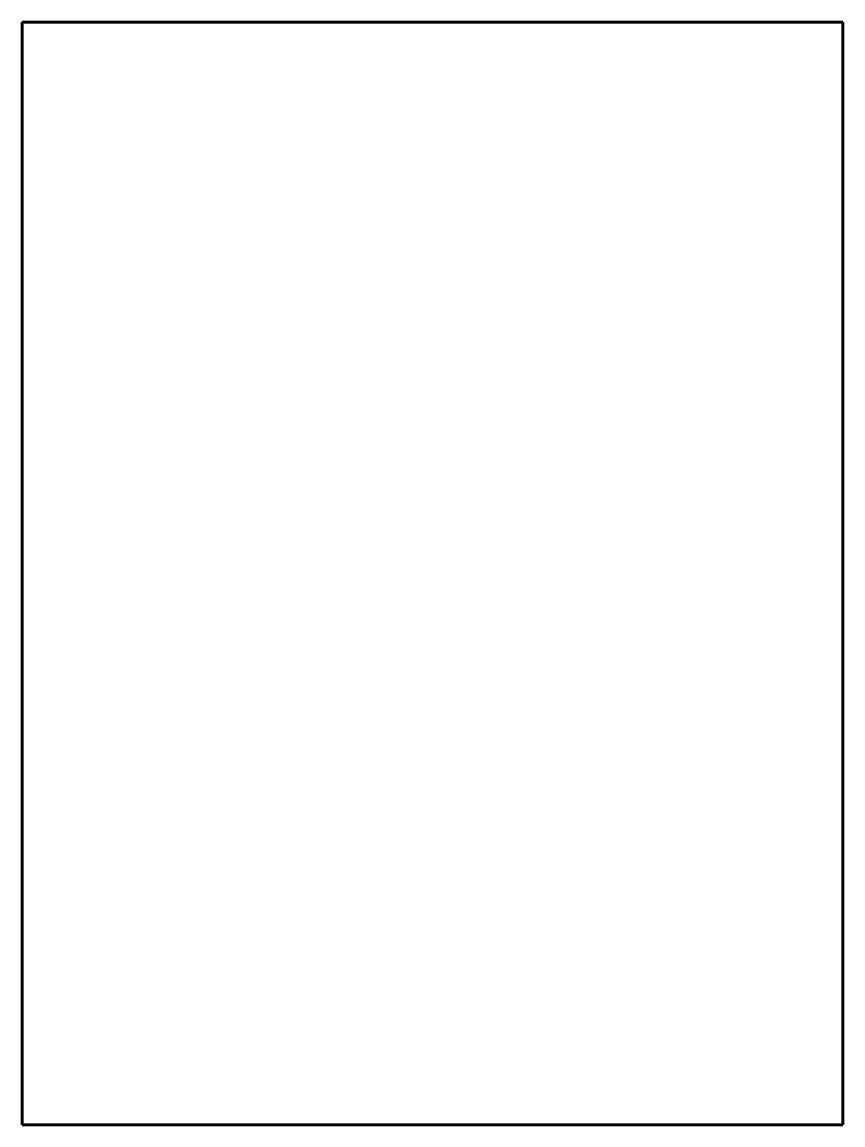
# Model space of a CAD drawing. Header units: millimetres. Extents: x -256 to 414, y -522 to 378.
import ezdxf

# ---------------------------------------------------------------- set-up
doc = ezdxf.new("R2010")
doc.units = ezdxf.units.MM
doc.linetypes.add('K5LT_BASIC', pattern=[0])
doc.layers.add('Системный слой', color=7, linetype='Continuous')

# ---------------------------------------------------------------- blocks, each defined once
blk = doc.blocks.new('U0')
at = {"layer": 'Системный слой', "color": 5, "linetype": 'K5LT_BASIC', "lineweight": 60, "true_color": 0x0000ff}
for p, q in [((-255.69, -521.61), (-255.69, 378.39)), ((-255.69, 378.39), (414.31, 378.39)), ((414.31, 378.39), (414.31, -521.61)), ((414.31, -521.61), (-255.69, -521.61))]:
    blk.add_line(p, q, dxfattribs=at)

msp = doc.modelspace()

# ---------------------------------------------------------------- block references
at = {"layer": 'Системный слой'}
msp.add_blockref('U0', (0, 0), dxfattribs=at)

doc.saveas('drawing.dxf')
